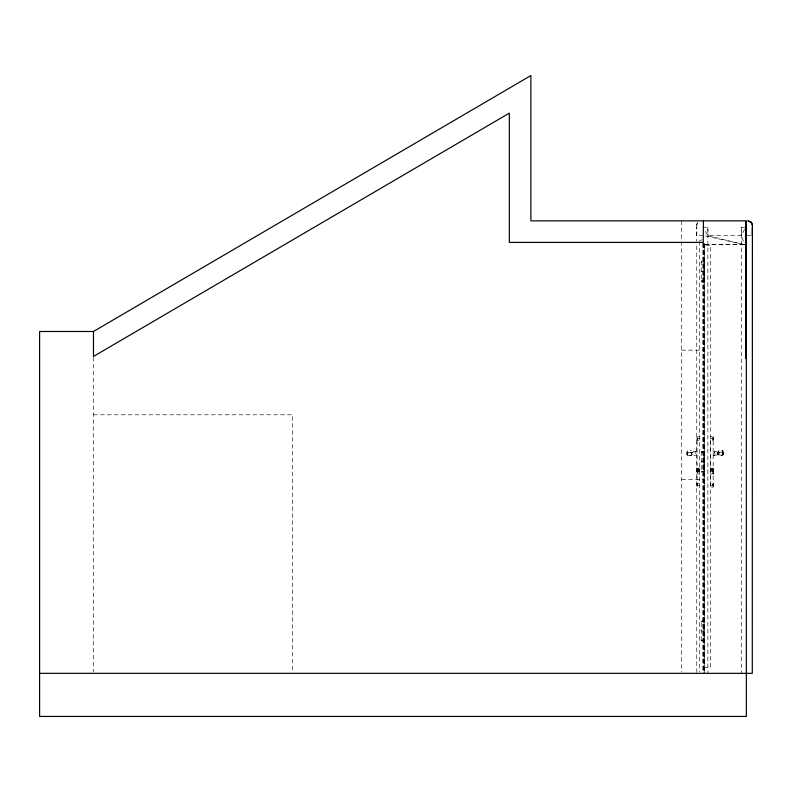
<?xml version="1.0" encoding="UTF-8"?>
<svg xmlns="http://www.w3.org/2000/svg" width="792" height="792" viewBox="0 0 792 792"><rect width="100%" height="100%" fill="white"/><g stroke="black" fill="none" stroke-linecap="round" stroke-linejoin="round"><path stroke-width="0.59" stroke-dasharray="3.96 2.97" d="M690.673 455.37L687.367 455.351L687.308 453.687M687.308 452.361C687.703 453.182 692.119 451.123 691.475 454.281M691.475 452.925L691.406 455.351L687.337 455.202L687.337 450.678L691.446 450.678M696.683 471.21L699.267 470.745L696.683 470.745L696.683 469.824L699.267 469.795L696.683 469.517L699.267 469.517L699.267 471.21L696.683 471.21L699.267 471.082L696.683 471.062L699.267 471.042L696.683 470.923L699.267 470.903L696.683 470.745L699.267 470.596L696.683 470.418L699.267 470.359L696.683 469.824L699.267 469.795L696.683 470.131L699.267 470.478M696.762 235.62L696.762 227.452M697.039 470.369L697.316 469.715L697.316 470.369M697.099 439.817L697.237 438.877M701.237 640.441L701.237 620.789L703.672 620.413L703.969 640.441L701.237 640.53C700.623 642.233 704.821 642.154 703.841 640.441M703.969 280.982L701.237 280.982L703.969 281.071L703.969 261.33L701.762 260.934L701.237 261.33L701.237 280.982C700.514 282.764 704.821 282.734 703.841 280.982M704.048 244.065L704.227 673.348L704.276 244.421L744.332 244.758M702.831 227.205L707.89 227.205L707.89 235.66L744.757 244.728L740.104 244.758M713.206 484.773L712.899 485.377L712.978 484.773M713.206 484.13L712.978 484.13M712.899 473.745L712.899 470.369M712.899 440.124L712.899 438.441M713.176 486.753L713.176 437.065L710.672 436.531L710.672 487.278C714.523 488.902 714.533 481.308 710.672 483.902M713.176 437.065L713.176 440.451L710.672 439.916M710.672 474.022L713.453 473.725M713.453 470.923L713.453 474.022M713.453 470.032L713.453 468.923L710.672 468.923M714.533 455.558L713.176 455.568L713.176 451.331C716.423 449.51 713.948 458.994 714.562 453.945M714.562 452.955L714.562 451.4M714.562 455.351L717.334 454.895L717.344 453.776M717.344 453.123L717.314 451.975L714.562 451.549M717.344 452.192L718.74 452.192L718.839 455.36L722.848 455.351L722.908 453.024L722.848 455.242L718.75 454.935M722.908 453.786C722.631 445.609 723.591 456.073 721.948 452.222C720.027 451.688 718.918 452.588 718.74 453.786M721.957 452.41L721.957 452.262M723.472 454.123L722.353 453.895M722.353 453.004L723.472 452.776M723.195 453.737L723.136 454.935L722.631 453.836M722.631 453.064L723.175 451.985L723.195 454.885M722.908 453.668L722.888 452.866M723.195 453.163L723.195 452.014M723.244 454.499L723.472 453.925M723.472 452.975L723.452 452.41L723.472 454.459M744.609 227.205L741.272 227.205L741.272 235.66L744.322 243.59M687.308 453.4L687.308 454.073M691.475 454.469L691.475 452.668M691.475 453.559L691.475 453.024M718.74 454.747L718.77 450.678L722.878 450.678M722.908 454.469L722.908 453.173M691.475 453.964L691.475 452.202L692.871 452.192M691.475 453.786L691.456 455.261L691.466 450.777M687.308 451.598L687.308 451.628M722.908 452.796L722.908 454.281M719.69 452.41L719.7 452.281M696.762 225.334L696.802 224.413M697.039 440.451L699.544 439.916M697.039 485.694L699.544 485.169M713.176 438.115L710.672 438.649M697.01 484.298L697.316 483.694L697.099 485.021M696.821 224.522L697.376 222.74M696.802 224.651L697.406 222.849M717.334 454.895L717.344 452.044M703.722 667.428L710.672 667.013L710.672 245.391L703.751 245.084M687.03 452.351L687.03 454.549M686.743 454.123L687.862 454.073L687.862 452.826L686.743 452.776M744.609 229.324L741.272 235.66L707.89 235.66L703.464 228.264M718.799 450.648L718.74 454.707L717.344 454.707M695.653 451.549C691.614 449.727 691.535 457.212 695.653 455.351M710.949 470.151L713.533 470.24L710.949 470.151L713.533 469.517L710.949 469.517L710.949 471.21L713.533 470.923M713.533 470.745L710.949 470.596L713.533 470.2L710.949 470.24M713.533 470.3L710.949 470.596M710.949 469.854L713.533 469.824L710.949 469.814M699.267 469.814L696.683 469.824L699.267 469.854M703.108 235.66L696.762 235.561M747.262 235.66L750.865 235.66M702.237 239.887L699.544 240.402M701.237 262.023L703.969 261.934M703.949 271.498L701.237 271.448M681.704 350.143L703.256 350.143M93.466 414.79L292.624 414.79L292.624 672.111M699.544 436.531L697.039 437.065L697.039 486.753L699.544 487.278M699.544 438.649L697.039 438.115M697.039 451.331C694.406 450.014 694.307 456.905 697.039 455.568M701.237 452.321L703.969 452.232M691.475 454.707L692.871 454.707M703.949 461.805L701.237 461.746M696.762 468.923L699.544 468.923M699.544 469.102C695.505 466.597 695.445 474.111 699.544 471.636M710.672 469.102C713.028 466.933 715.136 471.2 712.899 471.596M713.176 470.022L712.899 468.884L712.899 471.685M710.949 470.478L713.533 470.478M703.969 471.369L701.237 471.369C700.623 473.072 704.821 473.002 703.841 471.29M696.732 471.596L697.316 471.596M710.672 471.636L713.453 471.636M696.762 474.022L699.544 474.022M681.704 479.427L703.256 479.427M699.544 483.902L697.049 483.417M710.672 485.169L713.176 485.694M701.237 621.393L703.969 621.393M701.237 621.472L703.969 621.472M703.949 630.957L701.237 630.897M696.683 470.131L699.267 470.151M705.464 235.947L744.757 244.728L704.326 244.609M687.327 452.866L687.308 453.281M718.76 452.866L718.74 454.192M690.515 452.281L690.535 452.737M718.74 452.668L718.74 453.281M687.317 452.826L687.308 453.519M722.908 451.598L722.908 451.628M741.272 227.205L741.272 673.348M722.631 451.975L722.631 454.935M722.353 452.826L722.353 454.073M713.453 468.923L713.453 471.685M713.176 468.884L713.176 471.685M713.176 473.22L713.176 474.062M713.038 438.441L713.038 440.124M713.038 483.704L713.038 485.367M712.899 483.704L712.899 485.367M707.89 227.205L707.89 673.348M704.276 243.104L704.276 673.348M703.722 243.837L703.722 672.161M703.435 243.085L703.435 672.804M703.256 243.114L703.256 672.111M702.831 243.273L702.831 673.348M699.544 241.372L699.544 672.161M697.316 468.884L697.316 474.062M697.178 438.441L697.178 440.124M697.178 483.694L697.178 485.377M696.762 225.086L696.762 672.804M681.704 220.859L681.704 672.111M93.466 357.212L93.466 672.121M701.237 451.628L701.237 471.29L703.969 471.29L703.969 451.628L701.237 451.628M687.04 451.985L687.03 454.885L687.585 454.935L687.08 451.975M699.267 470.596L696.683 470.478L699.267 470.596"/><path stroke-width="1.19" d="M752.4 227.452L752.331 235.61M752.4 225.086L752.291 673.348L39.6 673.348M93.466 331.482L530.878 75.557L530.878 220.859L746.351 220.859L746.351 716.443L39.6 716.443L39.6 331.482L93.466 331.482L93.466 356.45L509.325 113.127L509.325 242.411L703.256 242.411L703.435 221.077M747.727 220.889L751.43 222.305L752.4 225.334M748.539 220.978L751.41 222.404L752.36 224.651M745.727 221.374L745.727 358.608"/></g></svg>
